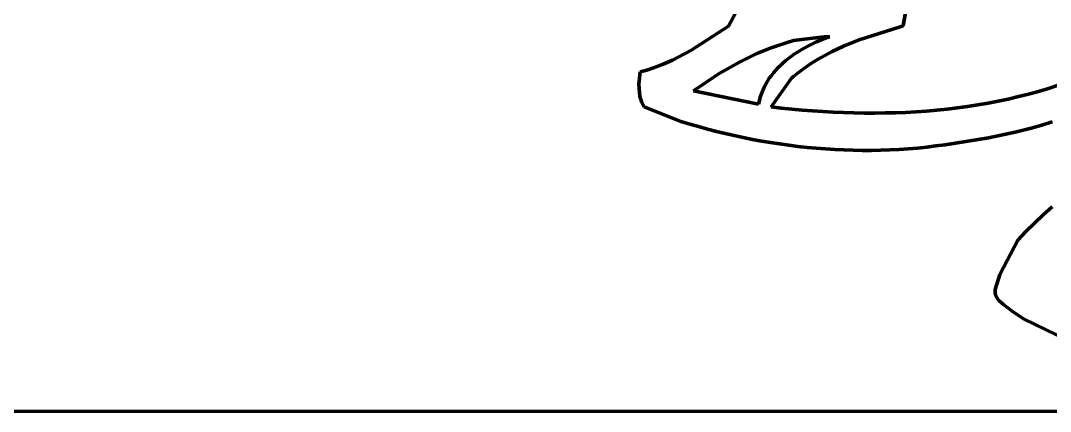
# Model space of a CAD drawing. Header units: millimetres. Extents: x 0 to 12, y 0 to 9.
# Drawn here: x 4.461 to 7.492, y 0 to 1.152 of the extents above; entities that cross this region are included whole.
import ezdxf

# ---------------------------------------------------------------- set-up
doc = ezdxf.new("R2010")
doc.units = ezdxf.units.MM
doc.layers.add('color#030303ff', color=7, linetype='CONTINUOUS', lineweight=100)
doc.layers.add('color#ffffffff', color=7, linetype='CONTINUOUS', lineweight=100)

msp = doc.modelspace()

# ---------------------------------------------------------------- linework, layer by layer
at = {"layer": 'color#030303ff'}
for p, q in [((6.5446, 1.1349), (6.5683, 1.179)), ((7.0657, 1.1756), (7.0588, 1.1358)), ((6.4333, 1.064), (6.5446, 1.1349)), ((7.0469, 1.1325), (6.9292, 1.0946)), ((7.0588, 1.1358), (7.0469, 1.1325)), ((6.7359, 1.0929), (6.7139, 1.0864)), ((6.8341, 1.1043), (6.7359, 1.0929)), ((6.8033, 1.0886), (6.8224, 1.0965)), ((6.8224, 1.0965), (6.8415, 1.1036)), ((6.8415, 1.1036), (6.8341, 1.1043)), ((6.9292, 1.0946), (6.8834, 1.076)), ((6.3798, 1.0352), (6.4333, 1.064)), ((6.6706, 1.0716), (6.6284, 1.0543)), ((6.7139, 1.0864), (6.6706, 1.0716)), ((6.7478, 1.059), (6.7658, 1.0699)), ((6.7658, 1.0699), (6.7844, 1.0797)), ((6.7844, 1.0797), (6.8033, 1.0886)), ((6.8834, 1.076), (6.8498, 1.0604)), ((6.3521, 1.0228), (6.3798, 1.0352)), ((6.6284, 1.0543), (6.5769, 1.0294)), ((6.7059, 1.0276), (6.7138, 1.0344)), ((6.7138, 1.0344), (6.722, 1.0409)), ((6.722, 1.0409), (6.7304, 1.0472)), ((6.7304, 1.0472), (6.739, 1.0533)), ((6.739, 1.0533), (6.7478, 1.059)), ((6.8065, 1.0369), (6.7856, 1.0239)), ((6.8279, 1.0491), (6.8065, 1.0369)), ((6.8498, 1.0604), (6.8279, 1.0491)), ((6.2803, 0.9643), (6.2843, 1.0007)), ((6.2843, 1.0007), (6.3042, 1.0059)), ((6.3042, 1.0059), (6.3236, 1.012)), ((6.3236, 1.012), (6.3521, 1.0228)), ((6.5769, 1.0294), (6.5173, 0.9955)), ((6.6771, 0.998), (6.6838, 1.0058)), ((6.6838, 1.0058), (6.6909, 1.0133)), ((6.6909, 1.0133), (6.6982, 1.0206)), ((6.6982, 1.0206), (6.7059, 1.0276)), ((6.7652, 1.0099), (6.7455, 0.9949)), ((6.7856, 1.0239), (6.7652, 1.0099)), ((6.5173, 0.9955), (6.4413, 0.9446)), ((6.6541, 0.9641), (6.6593, 0.973)), ((6.6593, 0.973), (6.6648, 0.9816)), ((6.6648, 0.9816), (6.6708, 0.9899)), ((6.7299, 0.982), (6.6707, 0.8974)), ((6.6708, 0.9899), (6.6771, 0.998)), ((6.7359, 0.987), (6.7299, 0.982)), ((6.7455, 0.9949), (6.7359, 0.987)), ((6.2835, 0.9279), (6.2803, 0.9643)), ((6.4413, 0.9446), (6.6333, 0.9053)), ((6.6414, 0.9359), (6.6452, 0.9456)), ((6.6452, 0.9456), (6.6494, 0.955)), ((6.6494, 0.955), (6.6541, 0.9641)), ((7.4276, 0.9351), (7.457, 0.9432)), ((7.457, 0.9432), (7.4863, 0.952)), ((7.4863, 0.952), (7.5154, 0.9614)), ((6.2894, 0.9107), (6.2835, 0.9279)), ((6.2968, 0.898), (6.2894, 0.9107)), ((6.6333, 0.9053), (6.6354, 0.9158)), ((6.6354, 0.9158), (6.6382, 0.926)), ((6.6382, 0.926), (6.6414, 0.9359)), ((7.3087, 0.9085), (7.3386, 0.9142)), ((7.3386, 0.9142), (7.3684, 0.9206)), ((7.3684, 0.9206), (7.3981, 0.9275)), ((7.3981, 0.9275), (7.4276, 0.9351)), ((6.4044, 0.8546), (6.2968, 0.898)), ((6.6707, 0.8974), (6.701, 0.894)), ((6.701, 0.894), (6.7313, 0.8909)), ((6.7313, 0.8909), (6.7616, 0.8881)), ((6.7616, 0.8881), (6.792, 0.8857)), ((6.792, 0.8857), (6.8225, 0.8837)), ((6.8225, 0.8837), (6.853, 0.882)), ((6.853, 0.882), (6.8835, 0.8807)), ((6.8835, 0.8807), (6.914, 0.8797)), ((6.914, 0.8797), (6.9446, 0.8792)), ((6.9446, 0.8792), (6.9751, 0.8791)), ((6.9751, 0.8791), (7.0056, 0.8794)), ((7.0056, 0.8794), (7.0362, 0.8801)), ((7.0362, 0.8801), (7.0667, 0.8813)), ((7.0667, 0.8813), (7.0971, 0.883)), ((7.0971, 0.883), (7.1275, 0.8851)), ((7.1275, 0.8851), (7.1579, 0.8877)), ((7.1579, 0.8877), (7.1882, 0.8908)), ((7.1882, 0.8908), (7.2185, 0.8944)), ((7.2185, 0.8944), (7.2486, 0.8986)), ((7.2486, 0.8986), (7.2787, 0.9032)), ((7.2787, 0.9032), (7.3087, 0.9085)), ((6.4304, 0.8467), (6.4044, 0.8546)), ((7.4978, 0.8533), (7.467, 0.8435)), ((6.4564, 0.8392), (6.4304, 0.8467)), ((6.4826, 0.8321), (6.4564, 0.8392)), ((6.5089, 0.8253), (6.4826, 0.8321)), ((6.5352, 0.8188), (6.5089, 0.8253)), ((6.5617, 0.8128), (6.5352, 0.8188)), ((7.3889, 0.8227), (7.3096, 0.8064)), ((7.436, 0.8346), (7.3889, 0.8227)), ((7.467, 0.8435), (7.436, 0.8346)), ((6.5882, 0.8071), (6.5617, 0.8128)), ((6.6149, 0.8017), (6.5882, 0.8071)), ((6.6416, 0.7968), (6.6149, 0.8017)), ((6.6684, 0.7923), (6.6416, 0.7968)), ((6.6952, 0.7881), (6.6684, 0.7923)), ((7.3096, 0.8064), (7.182, 0.786)), ((6.7221, 0.7844), (6.6952, 0.7881)), ((6.749, 0.781), (6.7221, 0.7844)), ((6.776, 0.7781), (6.749, 0.781)), ((6.803, 0.7755), (6.776, 0.7781)), ((6.8301, 0.7734), (6.803, 0.7755)), ((6.8572, 0.7717), (6.8301, 0.7734)), ((6.8843, 0.7705), (6.8572, 0.7717)), ((6.9114, 0.7696), (6.8843, 0.7705)), ((6.9385, 0.7692), (6.9114, 0.7696)), ((6.9657, 0.7693), (6.9385, 0.7692)), ((6.9928, 0.7697), (6.9657, 0.7693)), ((7.0199, 0.7707), (6.9928, 0.7697)), ((7.047, 0.7721), (7.0199, 0.7707)), ((7.074, 0.7739), (7.047, 0.7721)), ((7.1011, 0.7762), (7.074, 0.7739)), ((7.1281, 0.779), (7.1011, 0.7762)), ((7.1551, 0.7822), (7.1281, 0.779)), ((7.182, 0.786), (7.1551, 0.7822)), ((7.4451, 0.5549), (7.4707, 0.5792)), ((7.4707, 0.5792), (7.497, 0.6027)), ((7.4202, 0.5299), (7.4451, 0.5549)), ((7.396, 0.5043), (7.4202, 0.5299)), ((7.3436, 0.4036), (7.396, 0.5043)), ((7.3295, 0.3595), (7.3436, 0.4036)), ((7.3296, 0.3484), (7.3295, 0.3595)), ((7.3317, 0.3405), (7.3296, 0.3484)), ((7.3341, 0.3354), (7.3317, 0.3405)), ((7.3374, 0.3307), (7.3341, 0.3354)), ((7.3419, 0.3262), (7.3374, 0.3307)), ((7.354, 0.3153), (7.3419, 0.3262)), ((7.3794, 0.2952), (7.354, 0.3153)), ((7.4131, 0.2728), (7.3794, 0.2952)), ((7.5445, 0.209), (7.4131, 0.2728))]:
    msp.add_line(p, q, dxfattribs=at)
at = {"layer": 'color#ffffffff'}
for p, q in [((6.5683, 1.179), (6.5446, 1.1349)), ((7.0588, 1.1358), (7.0657, 1.1756)), ((6.5446, 1.1349), (6.4333, 1.064)), ((6.9292, 1.0946), (7.0469, 1.1325)), ((7.0469, 1.1325), (7.0588, 1.1358)), ((6.7139, 1.0864), (6.7359, 1.0929)), ((6.7359, 1.0929), (6.8341, 1.1043)), ((6.8224, 1.0965), (6.8033, 1.0886)), ((6.8415, 1.1036), (6.8224, 1.0965)), ((6.8341, 1.1043), (6.8415, 1.1036)), ((6.8834, 1.076), (6.9292, 1.0946)), ((6.4333, 1.064), (6.3798, 1.0352)), ((6.6284, 1.0543), (6.6706, 1.0716)), ((6.6706, 1.0716), (6.7139, 1.0864)), ((6.7658, 1.0699), (6.7478, 1.059)), ((6.7844, 1.0797), (6.7658, 1.0699)), ((6.8033, 1.0886), (6.7844, 1.0797)), ((6.8498, 1.0604), (6.8834, 1.076)), ((6.3798, 1.0352), (6.3521, 1.0228)), ((6.5769, 1.0294), (6.6284, 1.0543)), ((6.7138, 1.0344), (6.7059, 1.0276)), ((6.722, 1.0409), (6.7138, 1.0344)), ((6.7304, 1.0472), (6.722, 1.0409)), ((6.739, 1.0533), (6.7304, 1.0472)), ((6.7478, 1.059), (6.739, 1.0533)), ((6.7856, 1.0239), (6.8065, 1.0369)), ((6.8065, 1.0369), (6.8279, 1.0491)), ((6.8279, 1.0491), (6.8498, 1.0604)), ((6.2843, 1.0007), (6.2803, 0.9643)), ((6.3042, 1.0059), (6.2843, 1.0007)), ((6.3236, 1.012), (6.3042, 1.0059)), ((6.3521, 1.0228), (6.3236, 1.012)), ((6.5173, 0.9955), (6.5769, 1.0294)), ((6.6838, 1.0058), (6.6771, 0.998)), ((6.6909, 1.0133), (6.6838, 1.0058)), ((6.6982, 1.0206), (6.6909, 1.0133)), ((6.7059, 1.0276), (6.6982, 1.0206)), ((6.7455, 0.9949), (6.7652, 1.0099)), ((6.7652, 1.0099), (6.7856, 1.0239)), ((6.4413, 0.9446), (6.5173, 0.9955)), ((6.6593, 0.973), (6.6541, 0.9641)), ((6.6648, 0.9816), (6.6593, 0.973)), ((6.6708, 0.9899), (6.6648, 0.9816)), ((6.6707, 0.8974), (6.7299, 0.982)), ((6.6771, 0.998), (6.6708, 0.9899)), ((6.7299, 0.982), (6.7359, 0.987)), ((6.7359, 0.987), (6.7455, 0.9949)), ((6.2803, 0.9643), (6.2835, 0.9279)), ((6.6333, 0.9053), (6.4413, 0.9446)), ((6.6452, 0.9456), (6.6414, 0.9359)), ((6.6494, 0.955), (6.6452, 0.9456)), ((6.6541, 0.9641), (6.6494, 0.955)), ((7.457, 0.9432), (7.4276, 0.9351)), ((7.4863, 0.952), (7.457, 0.9432)), ((7.5154, 0.9614), (7.4863, 0.952)), ((6.2835, 0.9279), (6.2894, 0.9107)), ((6.2894, 0.9107), (6.2968, 0.898)), ((6.6354, 0.9158), (6.6333, 0.9053)), ((6.6382, 0.926), (6.6354, 0.9158)), ((6.6414, 0.9359), (6.6382, 0.926)), ((7.3386, 0.9142), (7.3087, 0.9085)), ((7.3684, 0.9206), (7.3386, 0.9142)), ((7.3981, 0.9275), (7.3684, 0.9206)), ((7.4276, 0.9351), (7.3981, 0.9275)), ((6.2968, 0.898), (6.4044, 0.8546)), ((6.701, 0.894), (6.6707, 0.8974)), ((6.7313, 0.8909), (6.701, 0.894)), ((6.7616, 0.8881), (6.7313, 0.8909)), ((6.792, 0.8857), (6.7616, 0.8881)), ((6.8225, 0.8837), (6.792, 0.8857)), ((6.853, 0.882), (6.8225, 0.8837)), ((6.8835, 0.8807), (6.853, 0.882)), ((6.914, 0.8797), (6.8835, 0.8807)), ((6.9446, 0.8792), (6.914, 0.8797)), ((6.9751, 0.8791), (6.9446, 0.8792)), ((7.0056, 0.8794), (6.9751, 0.8791)), ((7.0362, 0.8801), (7.0056, 0.8794)), ((7.0667, 0.8813), (7.0362, 0.8801)), ((7.0971, 0.883), (7.0667, 0.8813)), ((7.1275, 0.8851), (7.0971, 0.883)), ((7.1579, 0.8877), (7.1275, 0.8851)), ((7.1882, 0.8908), (7.1579, 0.8877)), ((7.2185, 0.8944), (7.1882, 0.8908)), ((7.2486, 0.8986), (7.2185, 0.8944)), ((7.2787, 0.9032), (7.2486, 0.8986)), ((7.3087, 0.9085), (7.2787, 0.9032)), ((6.4044, 0.8546), (6.4304, 0.8467)), ((7.467, 0.8435), (7.4978, 0.8533)), ((6.4304, 0.8467), (6.4564, 0.8392)), ((6.4564, 0.8392), (6.4826, 0.8321)), ((6.4826, 0.8321), (6.5089, 0.8253)), ((6.5089, 0.8253), (6.5352, 0.8188)), ((6.5352, 0.8188), (6.5617, 0.8128)), ((7.3096, 0.8064), (7.3889, 0.8227)), ((7.3889, 0.8227), (7.436, 0.8346)), ((7.436, 0.8346), (7.467, 0.8435)), ((6.5617, 0.8128), (6.5882, 0.8071)), ((6.5882, 0.8071), (6.6149, 0.8017)), ((6.6149, 0.8017), (6.6416, 0.7968)), ((6.6416, 0.7968), (6.6684, 0.7923)), ((6.6684, 0.7923), (6.6952, 0.7881)), ((7.182, 0.786), (7.3096, 0.8064)), ((6.6952, 0.7881), (6.7221, 0.7844)), ((6.7221, 0.7844), (6.749, 0.781)), ((6.749, 0.781), (6.776, 0.7781)), ((6.776, 0.7781), (6.803, 0.7755)), ((6.803, 0.7755), (6.8301, 0.7734)), ((6.8301, 0.7734), (6.8572, 0.7717)), ((6.8572, 0.7717), (6.8843, 0.7705)), ((6.8843, 0.7705), (6.9114, 0.7696)), ((6.9114, 0.7696), (6.9385, 0.7692)), ((6.9385, 0.7692), (6.9657, 0.7693)), ((6.9657, 0.7693), (6.9928, 0.7697)), ((6.9928, 0.7697), (7.0199, 0.7707)), ((7.0199, 0.7707), (7.047, 0.7721)), ((7.047, 0.7721), (7.074, 0.7739)), ((7.074, 0.7739), (7.1011, 0.7762)), ((7.1011, 0.7762), (7.1281, 0.779)), ((7.1281, 0.779), (7.1551, 0.7822)), ((7.1551, 0.7822), (7.182, 0.786)), ((7.4707, 0.5792), (7.4451, 0.5549)), ((7.497, 0.6027), (7.4707, 0.5792)), ((7.4451, 0.5549), (7.4202, 0.5299)), ((7.4202, 0.5299), (7.396, 0.5043)), ((7.396, 0.5043), (7.3436, 0.4036)), ((7.3436, 0.4036), (7.3295, 0.3595)), ((7.3295, 0.3595), (7.3296, 0.3484)), ((7.3296, 0.3484), (7.3317, 0.3405)), ((7.3317, 0.3405), (7.3341, 0.3354)), ((7.3341, 0.3354), (7.3374, 0.3307)), ((7.3374, 0.3307), (7.3419, 0.3262)), ((7.3419, 0.3262), (7.354, 0.3153)), ((7.354, 0.3153), (7.3794, 0.2952)), ((7.3794, 0.2952), (7.4131, 0.2728)), ((7.4131, 0.2728), (7.5445, 0.209)), ((12.0278, 0), (0, 0))]:
    msp.add_line(p, q, dxfattribs=at)

doc.saveas('drawing.dxf')
